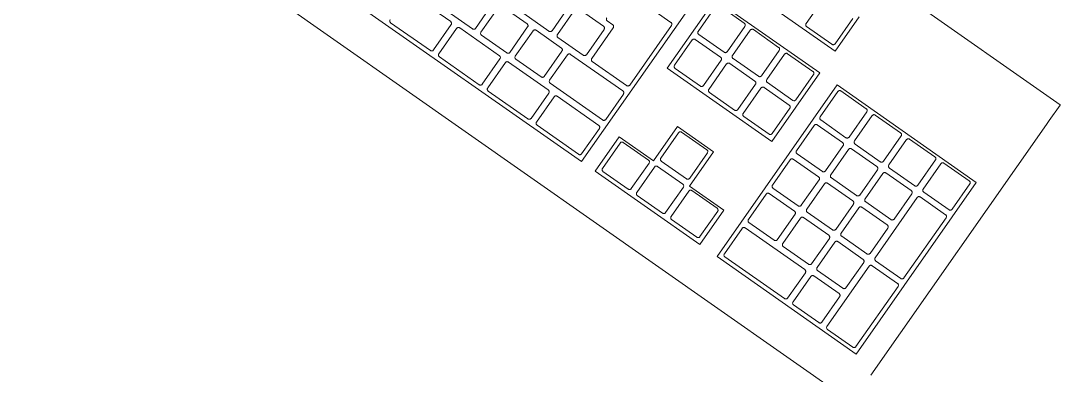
# Model space of a CAD drawing. Header units: inches. Extents: x 1 to 4637, y -664 to 702.
# Drawn here: x 1358.02 to 1376.57, y -161.77 to -155.45 of the extents above; entities that cross this region are included whole.
import ezdxf

# ---------------------------------------------------------------- set-up
doc = ezdxf.new("R2010")
doc.units = ezdxf.units.IN
doc.header["$MEASUREMENT"] = 0
doc.layers.add('I-FURN', color=30, linetype='Continuous', lineweight=9)

# ---------------------------------------------------------------- blocks, each defined once
blk = doc.blocks.new('Desk - Group 1 - No Side Chairs-2319773-New Construction - Tel_Data_Elec Plan')
at = {"layer": 'I-FURN'}
for p, q in [((28.985, -12.511), (14.15, -2.123)), ((10.677, -7.082), (13.811, -2.607)), ((11.93, -6.048), (14.075, -2.984)), ((13.327, -4.19), (14.079, -3.116)), ((14.075, -2.984), (16.558, -4.723)), ((14.134, -3.107), (14.585, -3.423)), ((14.595, -3.478), (13.843, -4.552)), ((14.369, -4.007), (14.685, -3.554)), ((14.74, -3.545), (15.192, -3.861)), ((14.83, -4.378), (14.378, -4.062)), ((15.201, -3.916), (14.885, -4.368)), ((14.981, -4.436), (15.298, -3.984)), ((15.353, -3.974), (16.417, -4.719)), ((13.788, -4.561), (13.336, -4.245)), ((13.94, -4.619), (14.256, -4.167)), ((14.311, -4.158), (14.762, -4.474)), ((12.469, -5.416), (13.221, -4.342)), ((13.275, -4.332), (13.727, -4.648)), ((14.772, -4.529), (14.456, -4.981)), ((14.552, -5.048), (14.869, -4.596)), ((14.924, -4.587), (15.375, -4.903)), ((16.055, -5.236), (14.991, -4.491)), ((13.737, -4.703), (12.985, -5.777)), ((13.51, -5.232), (13.827, -4.78)), ((13.882, -4.77), (14.333, -5.086)), ((14.401, -4.99), (13.949, -4.674)), ((16.558, -4.723), (14.413, -7.787)), ((16.427, -4.774), (16.11, -5.226)), ((15.385, -4.958), (15.068, -5.41)), ((16.436, -5.55), (16.865, -4.938)), ((16.865, -4.938), (18.735, -6.247)), ((14.343, -5.141), (14.026, -5.593)), ((15.013, -5.419), (14.562, -5.103)), ((15.165, -5.478), (15.482, -5.025)), ((15.536, -5.016), (15.988, -5.332)), ((16.545, -5.531), (16.862, -5.079)), ((16.917, -5.069), (17.368, -5.385)), ((13.972, -5.603), (13.52, -5.287)), ((14.123, -5.661), (14.44, -5.209)), ((14.495, -5.199), (14.946, -5.515)), ((12.417, -5.558), (12.869, -5.874)), ((12.93, -5.787), (12.478, -5.471)), ((13.081, -5.845), (13.398, -5.393)), ((13.453, -5.383), (13.904, -5.699)), ((15.626, -5.849), (15.175, -5.532)), ((15.998, -5.387), (15.681, -5.839)), ((17.049, -5.979), (16.436, -5.55)), ((17.378, -5.44), (17.061, -5.892)), ((17.158, -5.96), (17.475, -5.508)), ((17.53, -5.498), (17.981, -5.814)), ((12.046, -6.02), (12.363, -5.567)), ((14.584, -6.032), (14.133, -5.716)), ((14.956, -5.57), (14.639, -6.023)), ((14.736, -6.09), (15.053, -5.638)), ((15.107, -5.628), (15.559, -5.945)), ((17.007, -5.902), (16.555, -5.586)), ((12.879, -5.929), (12.562, -6.381)), ((13.543, -6.216), (13.091, -5.9)), ((13.914, -5.754), (13.597, -6.206)), ((13.694, -6.274), (14.011, -5.822)), ((14.066, -5.812), (14.517, -6.128)), ((17.991, -5.869), (17.674, -6.321)), ((17.771, -6.389), (18.088, -5.937)), ((18.142, -5.927), (18.594, -6.243)), ((14.413, -7.787), (11.93, -6.048)), ((12.507, -6.391), (12.056, -6.074)), ((12.659, -6.449), (12.975, -5.996)), ((13.03, -5.987), (13.482, -6.303)), ((15.569, -5.999), (15.252, -6.452)), ((16.619, -6.592), (17.049, -5.979)), ((16.729, -6.573), (17.046, -6.121)), ((17.101, -6.111), (17.552, -6.427)), ((17.619, -6.331), (17.168, -6.015)), ((14.527, -6.183), (14.21, -6.635)), ((14.307, -6.703), (14.624, -6.251)), ((14.678, -6.241), (15.13, -6.557)), ((15.197, -6.461), (14.746, -6.145)), ((18.604, -6.298), (18.287, -6.75)), ((18.735, -6.247), (18.306, -6.86)), ((13.491, -6.358), (13.175, -6.81)), ((13.271, -6.878), (13.588, -6.426)), ((13.643, -6.416), (14.094, -6.732)), ((14.155, -6.645), (13.704, -6.329)), ((16.832, -9.48), (18.977, -6.417)), ((17.562, -6.482), (17.245, -6.934)), ((17.694, -6.431), (17.264, -7.044)), ((18.306, -6.86), (17.694, -6.431)), ((18.232, -6.76), (17.781, -6.444)), ((18.977, -6.417), (28.201, -12.875)), ((13.12, -6.82), (12.668, -6.504)), ((15.14, -6.612), (14.823, -7.064)), ((17.264, -7.044), (16.619, -6.592)), ((17.19, -6.944), (16.739, -6.628)), ((18.658, -7.01), (18.974, -6.558)), ((19.029, -6.548), (19.771, -7.068)), ((14.104, -6.787), (13.787, -7.239)), ((13.884, -7.307), (14.201, -6.855)), ((14.256, -6.845), (14.707, -7.161)), ((14.768, -7.074), (14.317, -6.758)), ((14.72, -8.001), (15.578, -6.776)), ((15.578, -6.776), (17.448, -8.086)), ((13.733, -7.249), (13.281, -6.933)), ((15.258, -7.369), (15.575, -6.917)), ((15.63, -6.907), (16.081, -7.223)), ((10.435, -7.428), (10.63, -7.15)), ((10.63, -7.15), (10.677, -7.082)), ((14.717, -7.216), (14.4, -7.668)), ((18.229, -7.623), (18.545, -7.171)), ((18.6, -7.161), (19.535, -7.816)), ((19.409, -7.584), (18.667, -7.065)), ((19.781, -7.122), (19.464, -7.575)), ((19.561, -7.642), (19.877, -7.19)), ((19.932, -7.18), (20.642, -7.677)), ((14.345, -7.678), (13.894, -7.362)), ((16.091, -7.278), (15.774, -7.73)), ((15.871, -7.798), (16.188, -7.346)), ((16.243, -7.336), (16.694, -7.653)), ((10.432, -7.432), (10.435, -7.428)), ((10.432, -7.432), (25.267, -17.82)), ((14.836, -7.973), (15.152, -7.521)), ((15.207, -7.511), (15.658, -7.827)), ((15.719, -7.74), (15.268, -7.424)), ((16.704, -7.707), (16.387, -8.16)), ((16.484, -8.227), (16.8, -7.775)), ((16.855, -7.765), (17.307, -8.082)), ((17.371, -8.848), (18.116, -7.783)), ((18.171, -7.774), (18.784, -8.203)), ((19.174, -8.332), (18.238, -7.678)), ((20.28, -8.194), (19.57, -7.697)), ((20.651, -7.732), (20.335, -8.184)), ((20.803, -7.79), (21.513, -8.287)), ((15.668, -7.882), (15.352, -8.334)), ((15.448, -8.402), (15.765, -7.95)), ((15.82, -7.94), (16.271, -8.256)), ((16.332, -8.169), (15.881, -7.853)), ((19.545, -7.871), (19.229, -8.323)), ((19.325, -8.391), (19.642, -7.938)), ((19.697, -7.929), (20.148, -8.245)), ((20.432, -8.252), (20.748, -7.8)), ((16.59, -9.311), (14.72, -8.001)), ((15.297, -8.344), (14.845, -8.028)), ((17.448, -8.086), (16.59, -9.311)), ((17.316, -8.136), (17, -8.589)), ((16.281, -8.311), (15.964, -8.763)), ((16.945, -8.598), (16.493, -8.282)), ((18.794, -8.258), (18.41, -8.806)), ((18.574, -8.778), (18.89, -8.325)), ((18.945, -8.316), (19.397, -8.632)), ((20.158, -8.3), (19.841, -8.752)), ((21.151, -8.804), (20.441, -8.307)), ((21.522, -8.342), (21.206, -8.794)), ((14.02, -9.001), (14.449, -8.388)), ((14.135, -8.973), (14.452, -8.521)), ((14.449, -8.388), (16.319, -9.698)), ((14.507, -8.511), (14.958, -8.827)), ((15.909, -8.773), (15.458, -8.457)), ((16.061, -8.831), (16.378, -8.379)), ((16.432, -8.369), (16.884, -8.685)), ((19.786, -8.762), (19.335, -8.445)), ((19.938, -8.82), (20.255, -8.367)), ((20.309, -8.358), (20.761, -8.674)), ((21.302, -8.862), (21.619, -8.41)), ((21.674, -8.4), (22.383, -8.897)), ((19.406, -8.687), (19.09, -9.139)), ((14.968, -8.882), (14.651, -9.334)), ((16.522, -9.202), (16.071, -8.886)), ((16.894, -8.74), (16.577, -9.192)), ((18.154, -9.445), (17.38, -8.903)), ((18.419, -8.861), (18.516, -8.928)), ((19.035, -9.148), (18.583, -8.832)), ((19.186, -9.207), (19.503, -8.754)), ((19.558, -8.745), (20.009, -9.061)), ((20.399, -9.191), (19.948, -8.874)), ((20.771, -8.729), (20.454, -9.181)), ((20.551, -9.249), (20.867, -8.796)), ((20.922, -8.787), (21.374, -9.103)), ((22.022, -9.413), (21.312, -8.917))]:
    blk.add_line(p, q, dxfattribs=at)
for points in [[(14.079, -3.116), (14.081, -3.113), (14.087, -3.107), (14.098, -3.101), (14.11, -3.099), (14.123, -3.101), (14.13, -3.104), (14.134, -3.107)], [(14.685, -3.554), (14.688, -3.551), (14.693, -3.545), (14.704, -3.539), (14.717, -3.537), (14.729, -3.539), (14.737, -3.542), (14.74, -3.545)], [(15.298, -3.984), (15.3, -3.98), (15.306, -3.974), (15.317, -3.968), (15.329, -3.966), (15.342, -3.968), (15.349, -3.971), (15.353, -3.974)], [(14.256, -4.167), (14.259, -4.164), (14.264, -4.158), (14.275, -4.152), (14.288, -4.15), (14.3, -4.152), (14.308, -4.155), (14.311, -4.158)], [(13.221, -4.342), (13.223, -4.339), (13.229, -4.333), (13.24, -4.327), (13.252, -4.325), (13.265, -4.326), (13.272, -4.33), (13.275, -4.332)], [(14.885, -4.368), (14.882, -4.371), (14.876, -4.377), (14.865, -4.383), (14.853, -4.385), (14.841, -4.384), (14.833, -4.38), (14.83, -4.378)], [(13.843, -4.552), (13.84, -4.555), (13.835, -4.561), (13.824, -4.567), (13.811, -4.569), (13.799, -4.567), (13.791, -4.564), (13.788, -4.561)], [(14.869, -4.596), (14.871, -4.593), (14.877, -4.587), (14.888, -4.581), (14.9, -4.579), (14.913, -4.581), (14.92, -4.584), (14.924, -4.587)], [(13.827, -4.78), (13.829, -4.777), (13.835, -4.771), (13.846, -4.765), (13.859, -4.763), (13.871, -4.764), (13.879, -4.768), (13.882, -4.77)], [(14.456, -4.981), (14.453, -4.984), (14.447, -4.99), (14.436, -4.996), (14.424, -4.998), (14.412, -4.996), (14.404, -4.993), (14.401, -4.99)], [(15.482, -5.025), (15.484, -5.022), (15.49, -5.016), (15.501, -5.01), (15.513, -5.008), (15.526, -5.01), (15.533, -5.013), (15.536, -5.016)], [(14.44, -5.209), (14.442, -5.206), (14.448, -5.2), (14.459, -5.194), (14.471, -5.192), (14.484, -5.193), (14.491, -5.197), (14.495, -5.199)], [(16.862, -5.079), (16.864, -5.075), (16.87, -5.069), (16.881, -5.063), (16.894, -5.061), (16.906, -5.063), (16.914, -5.067), (16.917, -5.069)], [(13.398, -5.393), (13.4, -5.389), (13.406, -5.383), (13.417, -5.378), (13.429, -5.375), (13.442, -5.377), (13.449, -5.381), (13.453, -5.383)], [(16.11, -5.226), (16.108, -5.229), (16.102, -5.235), (16.091, -5.241), (16.079, -5.244), (16.066, -5.242), (16.059, -5.238), (16.055, -5.236)], [(12.363, -5.567), (12.365, -5.564), (12.371, -5.558), (12.382, -5.552), (12.394, -5.55), (12.406, -5.552), (12.414, -5.555), (12.417, -5.558)], [(15.068, -5.41), (15.066, -5.413), (15.06, -5.419), (15.049, -5.425), (15.037, -5.427), (15.024, -5.425), (15.017, -5.422), (15.013, -5.419)], [(17.475, -5.508), (17.477, -5.504), (17.483, -5.498), (17.494, -5.493), (17.506, -5.49), (17.519, -5.492), (17.526, -5.496), (17.53, -5.498)], [(14.026, -5.593), (14.024, -5.597), (14.018, -5.603), (14.007, -5.609), (13.995, -5.611), (13.983, -5.609), (13.975, -5.606), (13.972, -5.603)], [(15.053, -5.638), (15.055, -5.635), (15.061, -5.629), (15.072, -5.623), (15.084, -5.621), (15.097, -5.622), (15.104, -5.626), (15.107, -5.628)], [(12.985, -5.777), (12.982, -5.781), (12.977, -5.786), (12.966, -5.792), (12.953, -5.795), (12.941, -5.793), (12.933, -5.789), (12.93, -5.787)], [(14.011, -5.822), (14.013, -5.818), (14.019, -5.812), (14.03, -5.807), (14.042, -5.804), (14.055, -5.806), (14.062, -5.81), (14.066, -5.812)], [(15.681, -5.839), (15.679, -5.842), (15.673, -5.848), (15.662, -5.854), (15.65, -5.856), (15.637, -5.855), (15.63, -5.851), (15.626, -5.849)], [(17.061, -5.892), (17.059, -5.896), (17.053, -5.902), (17.042, -5.907), (17.03, -5.91), (17.018, -5.908), (17.01, -5.904), (17.007, -5.902)], [(18.088, -5.937), (18.09, -5.933), (18.096, -5.927), (18.107, -5.922), (18.119, -5.919), (18.132, -5.921), (18.139, -5.925), (18.142, -5.927)], [(12.975, -5.996), (12.978, -5.993), (12.983, -5.987), (12.994, -5.981), (13.007, -5.979), (13.019, -5.981), (13.027, -5.984), (13.03, -5.987)], [(14.639, -6.023), (14.637, -6.026), (14.631, -6.032), (14.62, -6.038), (14.608, -6.04), (14.595, -6.038), (14.588, -6.035), (14.584, -6.032)], [(17.046, -6.121), (17.048, -6.117), (17.054, -6.111), (17.065, -6.105), (17.077, -6.103), (17.09, -6.105), (17.097, -6.108), (17.101, -6.111)], [(13.597, -6.206), (13.595, -6.21), (13.589, -6.216), (13.578, -6.221), (13.566, -6.224), (13.554, -6.222), (13.546, -6.218), (13.543, -6.216)], [(14.624, -6.251), (14.626, -6.247), (14.632, -6.241), (14.643, -6.236), (14.655, -6.233), (14.667, -6.235), (14.675, -6.239), (14.678, -6.241)], [(12.562, -6.381), (12.56, -6.384), (12.554, -6.39), (12.543, -6.396), (12.531, -6.398), (12.518, -6.397), (12.51, -6.393), (12.507, -6.391)], [(13.588, -6.426), (13.59, -6.422), (13.596, -6.416), (13.607, -6.41), (13.619, -6.408), (13.632, -6.41), (13.639, -6.413), (13.643, -6.416)], [(15.252, -6.452), (15.25, -6.455), (15.244, -6.461), (15.233, -6.467), (15.221, -6.469), (15.208, -6.467), (15.201, -6.464), (15.197, -6.461)], [(17.674, -6.321), (17.672, -6.325), (17.666, -6.331), (17.655, -6.337), (17.643, -6.339), (17.63, -6.337), (17.623, -6.333), (17.619, -6.331)], [(14.21, -6.635), (14.208, -6.639), (14.202, -6.645), (14.191, -6.65), (14.179, -6.653), (14.166, -6.651), (14.159, -6.647), (14.155, -6.645)], [(18.974, -6.558), (18.977, -6.554), (18.983, -6.548), (18.994, -6.543), (19.006, -6.54), (19.018, -6.542), (19.026, -6.546), (19.029, -6.548)], [(13.175, -6.81), (13.172, -6.813), (13.167, -6.819), (13.156, -6.825), (13.143, -6.827), (13.131, -6.826), (13.123, -6.822), (13.12, -6.82)], [(14.201, -6.855), (14.203, -6.851), (14.209, -6.845), (14.22, -6.839), (14.232, -6.837), (14.245, -6.839), (14.252, -6.843), (14.256, -6.845)], [(18.287, -6.75), (18.285, -6.754), (18.279, -6.76), (18.268, -6.766), (18.255, -6.768), (18.243, -6.766), (18.235, -6.762), (18.232, -6.76)], [(15.575, -6.917), (15.577, -6.914), (15.583, -6.908), (15.594, -6.902), (15.606, -6.9), (15.619, -6.901), (15.626, -6.905), (15.63, -6.907)], [(17.245, -6.934), (17.243, -6.937), (17.237, -6.943), (17.226, -6.949), (17.214, -6.951), (17.201, -6.95), (17.194, -6.946), (17.19, -6.944)], [(14.823, -7.064), (14.821, -7.068), (14.815, -7.074), (14.804, -7.08), (14.792, -7.082), (14.779, -7.08), (14.771, -7.076), (14.768, -7.074)], [(18.545, -7.171), (18.548, -7.167), (18.554, -7.161), (18.565, -7.155), (18.577, -7.153), (18.589, -7.155), (18.597, -7.159), (18.6, -7.161)], [(19.877, -7.19), (19.88, -7.187), (19.886, -7.181), (19.897, -7.175), (19.909, -7.173), (19.921, -7.174), (19.929, -7.178), (19.932, -7.18)], [(13.787, -7.239), (13.785, -7.242), (13.779, -7.248), (13.768, -7.254), (13.756, -7.257), (13.744, -7.255), (13.736, -7.251), (13.733, -7.249)], [(16.188, -7.346), (16.19, -7.343), (16.196, -7.337), (16.207, -7.331), (16.219, -7.329), (16.232, -7.33), (16.239, -7.334), (16.243, -7.336)], [(15.152, -7.521), (15.154, -7.517), (15.16, -7.511), (15.171, -7.506), (15.183, -7.503), (15.196, -7.505), (15.204, -7.509), (15.207, -7.511)], [(19.464, -7.575), (19.462, -7.578), (19.456, -7.584), (19.445, -7.59), (19.433, -7.592), (19.42, -7.59), (19.413, -7.587), (19.409, -7.584)], [(14.4, -7.668), (14.398, -7.671), (14.392, -7.677), (14.381, -7.683), (14.369, -7.686), (14.356, -7.684), (14.349, -7.68), (14.345, -7.678)], [(15.774, -7.73), (15.772, -7.734), (15.766, -7.74), (15.755, -7.746), (15.743, -7.748), (15.73, -7.746), (15.723, -7.743), (15.719, -7.74)], [(16.8, -7.775), (16.803, -7.772), (16.809, -7.766), (16.82, -7.76), (16.832, -7.758), (16.844, -7.759), (16.852, -7.763), (16.855, -7.765)], [(18.116, -7.783), (18.119, -7.78), (18.124, -7.774), (18.135, -7.768), (18.148, -7.766), (18.16, -7.768), (18.168, -7.771), (18.171, -7.774)], [(20.748, -7.8), (20.751, -7.796), (20.756, -7.79), (20.767, -7.785), (20.78, -7.782), (20.792, -7.784), (20.8, -7.788), (20.803, -7.79)], [(15.765, -7.95), (15.767, -7.946), (15.773, -7.941), (15.784, -7.935), (15.796, -7.932), (15.809, -7.934), (15.816, -7.938), (15.82, -7.94)], [(19.642, -7.938), (19.644, -7.935), (19.65, -7.929), (19.661, -7.923), (19.673, -7.921), (19.686, -7.923), (19.693, -7.926), (19.697, -7.929)], [(16.387, -8.16), (16.385, -8.163), (16.379, -8.169), (16.368, -8.175), (16.356, -8.177), (16.343, -8.175), (16.336, -8.172), (16.332, -8.169)], [(15.352, -8.334), (15.349, -8.338), (15.343, -8.344), (15.333, -8.349), (15.32, -8.352), (15.308, -8.35), (15.3, -8.346), (15.297, -8.344)], [(18.89, -8.325), (18.893, -8.322), (18.898, -8.316), (18.91, -8.31), (18.922, -8.308), (18.934, -8.31), (18.942, -8.313), (18.945, -8.316)], [(19.229, -8.323), (19.226, -8.326), (19.22, -8.332), (19.209, -8.338), (19.197, -8.34), (19.185, -8.339), (19.177, -8.335), (19.174, -8.332)], [(20.335, -8.184), (20.332, -8.188), (20.327, -8.194), (20.316, -8.2), (20.303, -8.202), (20.291, -8.2), (20.283, -8.196), (20.28, -8.194)], [(14.452, -8.521), (14.454, -8.517), (14.46, -8.511), (14.471, -8.505), (14.483, -8.503), (14.496, -8.505), (14.504, -8.508), (14.507, -8.511)], [(16.378, -8.379), (16.38, -8.376), (16.386, -8.37), (16.397, -8.364), (16.409, -8.361), (16.421, -8.363), (16.429, -8.367), (16.432, -8.369)], [(20.255, -8.367), (20.257, -8.364), (20.263, -8.358), (20.274, -8.352), (20.286, -8.35), (20.299, -8.352), (20.306, -8.355), (20.309, -8.358)], [(21.619, -8.41), (21.621, -8.406), (21.627, -8.4), (21.638, -8.394), (21.651, -8.392), (21.663, -8.394), (21.67, -8.398), (21.674, -8.4)], [(17, -8.589), (16.997, -8.592), (16.992, -8.598), (16.981, -8.604), (16.968, -8.606), (16.956, -8.604), (16.948, -8.601), (16.945, -8.598)], [(15.964, -8.763), (15.962, -8.767), (15.956, -8.773), (15.945, -8.778), (15.933, -8.781), (15.92, -8.779), (15.913, -8.775), (15.909, -8.773)], [(18.41, -8.806), (18.407, -8.809), (18.404, -8.817), (18.402, -8.829), (18.404, -8.841), (18.41, -8.852), (18.416, -8.858), (18.419, -8.861)], [(19.503, -8.754), (19.505, -8.751), (19.511, -8.745), (19.522, -8.739), (19.535, -8.737), (19.547, -8.739), (19.555, -8.742), (19.558, -8.745)], [(19.841, -8.752), (19.839, -8.755), (19.833, -8.761), (19.822, -8.767), (19.81, -8.769), (19.797, -8.768), (19.79, -8.764), (19.786, -8.762)], [(20.867, -8.796), (20.87, -8.793), (20.876, -8.787), (20.887, -8.781), (20.899, -8.779), (20.911, -8.781), (20.919, -8.784), (20.922, -8.787)], [(21.206, -8.794), (21.203, -8.797), (21.197, -8.803), (21.186, -8.809), (21.174, -8.811), (21.162, -8.81), (21.154, -8.806), (21.151, -8.804)]]:
    blk.add_open_spline(points, degree=3, dxfattribs=at)
for points, knots in [([(14.585, -3.423), (14.588, -3.425), (14.594, -3.431), (14.601, -3.444), (14.603, -3.461), (14.598, -3.473), (14.595, -3.478)], [0, 0, 0, 0, 0.2, 0.4, 0.7, 1, 1, 1, 1]), ([(15.192, -3.861), (15.195, -3.863), (15.201, -3.869), (15.208, -3.882), (15.209, -3.899), (15.205, -3.911), (15.201, -3.916)], [0, 0, 0, 0, 0.2, 0.4, 0.7, 1, 1, 1, 1]), ([(14.378, -4.062), (14.375, -4.059), (14.369, -4.053), (14.362, -4.04), (14.36, -4.024), (14.365, -4.012), (14.369, -4.007)], [0, 0, 0, 0, 0.2, 0.4, 0.7, 1, 1, 1, 1]), ([(13.336, -4.245), (13.333, -4.243), (13.327, -4.237), (13.32, -4.224), (13.319, -4.207), (13.323, -4.195), (13.327, -4.19)], [0, 0, 0, 0, 0.2, 0.4, 0.7, 1, 1, 1, 1]), ([(14.991, -4.491), (14.988, -4.488), (14.982, -4.482), (14.975, -4.469), (14.973, -4.453), (14.978, -4.441), (14.981, -4.436)], [0, 0, 0, 0, 0.2, 0.4, 0.7, 1, 1, 1, 1]), ([(13.949, -4.674), (13.946, -4.672), (13.94, -4.666), (13.933, -4.653), (13.931, -4.636), (13.936, -4.624), (13.94, -4.619)], [0, 0, 0, 0, 0.2, 0.4, 0.7, 1, 1, 1, 1]), ([(14.762, -4.474), (14.766, -4.476), (14.772, -4.482), (14.779, -4.495), (14.78, -4.512), (14.776, -4.523), (14.772, -4.529)], [0, 0, 0, 0, 0.2, 0.4, 0.7, 1, 1, 1, 1]), ([(13.727, -4.648), (13.73, -4.651), (13.736, -4.657), (13.743, -4.67), (13.745, -4.686), (13.74, -4.698), (13.737, -4.703)], [0, 0, 0, 0, 0.2, 0.4, 0.7, 1, 1, 1, 1]), ([(16.417, -4.719), (16.42, -4.721), (16.426, -4.727), (16.433, -4.74), (16.435, -4.757), (16.43, -4.769), (16.427, -4.774)], [0, 0, 0, 0, 0.2, 0.4, 0.7, 1, 1, 1, 1]), ([(15.375, -4.903), (15.379, -4.905), (15.385, -4.911), (15.391, -4.924), (15.393, -4.941), (15.388, -4.953), (15.385, -4.958)], [0, 0, 0, 0, 0.2, 0.4, 0.7, 1, 1, 1, 1]), ([(14.333, -5.086), (14.337, -5.089), (14.343, -5.095), (14.35, -5.108), (14.351, -5.124), (14.347, -5.136), (14.343, -5.141)], [0, 0, 0, 0, 0.2, 0.4, 0.7, 1, 1, 1, 1]), ([(14.562, -5.103), (14.559, -5.101), (14.553, -5.095), (14.546, -5.082), (14.544, -5.065), (14.549, -5.054), (14.552, -5.048)], [0, 0, 0, 0, 0.2, 0.4, 0.7, 1, 1, 1, 1]), ([(13.52, -5.287), (13.517, -5.285), (13.511, -5.279), (13.505, -5.269), (13.503, -5.258), (13.503, -5.246), (13.507, -5.237), (13.51, -5.232)], [0, 0, 0, 0, 0.2, 0.4, 0.55, 0.7, 1, 1, 1, 1]), ([(15.988, -5.332), (15.991, -5.334), (15.997, -5.34), (16.004, -5.353), (16.006, -5.37), (16.001, -5.382), (15.998, -5.387)], [0, 0, 0, 0, 0.2, 0.4, 0.7, 1, 1, 1, 1]), ([(12.478, -5.471), (12.475, -5.468), (12.469, -5.462), (12.463, -5.452), (12.461, -5.442), (12.462, -5.43), (12.465, -5.421), (12.469, -5.416)], [0, 0, 0, 0, 0.2, 0.4, 0.55, 0.7, 1, 1, 1, 1]), ([(14.946, -5.515), (14.95, -5.518), (14.956, -5.524), (14.962, -5.537), (14.964, -5.554), (14.959, -5.565), (14.956, -5.57)], [0, 0, 0, 0, 0.2, 0.4, 0.7, 1, 1, 1, 1]), ([(15.175, -5.532), (15.171, -5.53), (15.165, -5.524), (15.158, -5.511), (15.157, -5.494), (15.161, -5.483), (15.165, -5.478)], [0, 0, 0, 0, 0.2, 0.4, 0.7, 1, 1, 1, 1]), ([(16.555, -5.586), (16.552, -5.583), (16.546, -5.578), (16.539, -5.565), (16.537, -5.548), (16.542, -5.536), (16.545, -5.531)], [0, 0, 0, 0, 0.2, 0.4, 0.7, 1, 1, 1, 1]), ([(17.368, -5.385), (17.372, -5.388), (17.378, -5.393), (17.385, -5.406), (17.386, -5.423), (17.382, -5.435), (17.378, -5.44)], [0, 0, 0, 0, 0.2, 0.4, 0.7, 1, 1, 1, 1]), ([(13.904, -5.699), (13.908, -5.702), (13.914, -5.707), (13.919, -5.718), (13.921, -5.728), (13.921, -5.74), (13.918, -5.749), (13.914, -5.754)], [0, 0, 0, 0, 0.2, 0.4, 0.55, 0.7, 1, 1, 1, 1]), ([(14.133, -5.716), (14.129, -5.714), (14.123, -5.708), (14.118, -5.698), (14.116, -5.687), (14.116, -5.675), (14.12, -5.666), (14.123, -5.661)], [0, 0, 0, 0, 0.2, 0.4, 0.55, 0.7, 1, 1, 1, 1]), ([(12.869, -5.874), (12.872, -5.876), (12.878, -5.882), (12.884, -5.892), (12.886, -5.903), (12.886, -5.915), (12.882, -5.924), (12.879, -5.929)], [0, 0, 0, 0, 0.2, 0.4, 0.55, 0.7, 1, 1, 1, 1]), ([(13.091, -5.9), (13.088, -5.897), (13.082, -5.891), (13.076, -5.881), (13.074, -5.871), (13.074, -5.859), (13.078, -5.85), (13.081, -5.845)], [0, 0, 0, 0, 0.2, 0.4, 0.55, 0.7, 1, 1, 1, 1]), ([(17.981, -5.814), (17.985, -5.817), (17.991, -5.822), (17.997, -5.835), (17.999, -5.852), (17.994, -5.864), (17.991, -5.869)], [0, 0, 0, 0, 0.2, 0.4, 0.7, 1, 1, 1, 1]), ([(12.056, -6.074), (12.052, -6.072), (12.046, -6.066), (12.041, -6.056), (12.039, -6.046), (12.039, -6.033), (12.042, -6.025), (12.046, -6.02)], [0, 0, 0, 0, 0.2, 0.4, 0.55, 0.7, 1, 1, 1, 1]), ([(14.746, -6.145), (14.742, -6.143), (14.736, -6.137), (14.731, -6.127), (14.729, -6.117), (14.729, -6.104), (14.732, -6.095), (14.736, -6.09)], [0, 0, 0, 0, 0.2, 0.4, 0.55, 0.7, 1, 1, 1, 1]), ([(15.559, -5.945), (15.562, -5.947), (15.568, -5.953), (15.575, -5.966), (15.577, -5.983), (15.572, -5.994), (15.569, -5.999)], [0, 0, 0, 0, 0.2, 0.4, 0.7, 1, 1, 1, 1]), ([(17.168, -6.015), (17.164, -6.012), (17.158, -6.007), (17.152, -5.994), (17.15, -5.977), (17.155, -5.965), (17.158, -5.96)], [0, 0, 0, 0, 0.2, 0.4, 0.7, 1, 1, 1, 1]), ([(13.482, -6.303), (13.485, -6.305), (13.491, -6.311), (13.496, -6.321), (13.499, -6.332), (13.498, -6.344), (13.495, -6.353), (13.491, -6.358)], [0, 0, 0, 0, 0.2, 0.4, 0.55, 0.7, 1, 1, 1, 1]), ([(13.704, -6.329), (13.7, -6.326), (13.694, -6.321), (13.689, -6.31), (13.687, -6.3), (13.687, -6.288), (13.691, -6.279), (13.694, -6.274)], [0, 0, 0, 0, 0.2, 0.4, 0.55, 0.7, 1, 1, 1, 1]), ([(14.517, -6.128), (14.521, -6.131), (14.527, -6.136), (14.532, -6.147), (14.534, -6.157), (14.534, -6.169), (14.53, -6.178), (14.527, -6.183)], [0, 0, 0, 0, 0.2, 0.4, 0.55, 0.7, 1, 1, 1, 1]), ([(18.594, -6.243), (18.597, -6.246), (18.603, -6.251), (18.61, -6.264), (18.612, -6.281), (18.607, -6.293), (18.604, -6.298)], [0, 0, 0, 0, 0.2, 0.4, 0.7, 1, 1, 1, 1]), ([(12.668, -6.504), (12.665, -6.501), (12.659, -6.495), (12.653, -6.485), (12.651, -6.475), (12.652, -6.462), (12.655, -6.454), (12.659, -6.449)], [0, 0, 0, 0, 0.2, 0.4, 0.55, 0.7, 1, 1, 1, 1]), ([(17.552, -6.427), (17.555, -6.429), (17.562, -6.435), (17.568, -6.448), (17.57, -6.465), (17.565, -6.477), (17.562, -6.482)], [0, 0, 0, 0, 0.2, 0.4, 0.7, 1, 1, 1, 1]), ([(17.781, -6.444), (17.777, -6.442), (17.771, -6.436), (17.764, -6.423), (17.763, -6.406), (17.767, -6.394), (17.771, -6.389)], [0, 0, 0, 0, 0.2, 0.4, 0.7, 1, 1, 1, 1]), ([(15.13, -6.557), (15.133, -6.56), (15.139, -6.566), (15.145, -6.576), (15.147, -6.586), (15.147, -6.598), (15.143, -6.607), (15.14, -6.612)], [0, 0, 0, 0, 0.2, 0.4, 0.55, 0.7, 1, 1, 1, 1]), ([(16.739, -6.628), (16.735, -6.625), (16.729, -6.619), (16.723, -6.606), (16.721, -6.59), (16.726, -6.578), (16.729, -6.573)], [0, 0, 0, 0, 0.2, 0.4, 0.7, 1, 1, 1, 1]), ([(14.094, -6.732), (14.098, -6.734), (14.104, -6.74), (14.109, -6.751), (14.111, -6.761), (14.111, -6.773), (14.108, -6.782), (14.104, -6.787)], [0, 0, 0, 0, 0.2, 0.4, 0.55, 0.7, 1, 1, 1, 1]), ([(14.317, -6.758), (14.313, -6.755), (14.307, -6.75), (14.302, -6.739), (14.3, -6.729), (14.3, -6.717), (14.303, -6.708), (14.307, -6.703)], [0, 0, 0, 0, 0.2, 0.4, 0.55, 0.7, 1, 1, 1, 1]), ([(13.281, -6.933), (13.278, -6.93), (13.272, -6.924), (13.266, -6.914), (13.264, -6.904), (13.264, -6.891), (13.268, -6.883), (13.271, -6.878)], [0, 0, 0, 0, 0.2, 0.4, 0.55, 0.7, 1, 1, 1, 1]), ([(18.667, -7.065), (18.664, -7.063), (18.658, -7.057), (18.651, -7.044), (18.65, -7.027), (18.654, -7.015), (18.658, -7.01)], [0, 0, 0, 0, 0.2, 0.4, 0.7, 1, 1, 1, 1]), ([(14.707, -7.161), (14.711, -7.163), (14.717, -7.169), (14.722, -7.18), (14.724, -7.19), (14.724, -7.202), (14.72, -7.211), (14.717, -7.216)], [0, 0, 0, 0, 0.2, 0.4, 0.55, 0.7, 1, 1, 1, 1]), ([(16.081, -7.223), (16.085, -7.226), (16.091, -7.232), (16.096, -7.242), (16.098, -7.252), (16.098, -7.264), (16.094, -7.273), (16.091, -7.278)], [0, 0, 0, 0, 0.2, 0.4, 0.55, 0.7, 1, 1, 1, 1]), ([(19.771, -7.068), (19.774, -7.07), (19.78, -7.076), (19.787, -7.089), (19.789, -7.105), (19.784, -7.117), (19.781, -7.122)], [0, 0, 0, 0, 0.2, 0.4, 0.7, 1, 1, 1, 1]), ([(13.894, -7.362), (13.89, -7.359), (13.884, -7.353), (13.879, -7.343), (13.877, -7.333), (13.877, -7.321), (13.881, -7.312), (13.884, -7.307)], [0, 0, 0, 0, 0.2, 0.4, 0.55, 0.7, 1, 1, 1, 1]), ([(15.268, -7.424), (15.265, -7.422), (15.258, -7.416), (15.253, -7.406), (15.251, -7.395), (15.251, -7.383), (15.255, -7.374), (15.258, -7.369)], [0, 0, 0, 0, 0.2, 0.4, 0.55, 0.7, 1, 1, 1, 1]), ([(16.694, -7.653), (16.697, -7.655), (16.703, -7.661), (16.709, -7.671), (16.711, -7.681), (16.711, -7.694), (16.707, -7.702), (16.704, -7.707)], [0, 0, 0, 0, 0.2, 0.4, 0.55, 0.7, 1, 1, 1, 1]), ([(18.238, -7.678), (18.235, -7.675), (18.229, -7.669), (18.222, -7.656), (18.221, -7.64), (18.225, -7.628), (18.229, -7.623)], [0, 0, 0, 0, 0.2, 0.4, 0.7, 1, 1, 1, 1]), ([(19.57, -7.697), (19.567, -7.695), (19.561, -7.689), (19.554, -7.676), (19.553, -7.659), (19.557, -7.647), (19.561, -7.642)], [0, 0, 0, 0, 0.2, 0.4, 0.7, 1, 1, 1, 1]), ([(20.642, -7.677), (20.645, -7.68), (20.651, -7.685), (20.658, -7.698), (20.66, -7.715), (20.655, -7.727), (20.651, -7.732)], [0, 0, 0, 0, 0.2, 0.4, 0.7, 1, 1, 1, 1]), ([(14.845, -8.028), (14.842, -8.025), (14.836, -8.019), (14.83, -8.009), (14.828, -7.999), (14.829, -7.987), (14.832, -7.978), (14.836, -7.973)], [0, 0, 0, 0, 0.2, 0.4, 0.55, 0.7, 1, 1, 1, 1]), ([(15.658, -7.827), (15.662, -7.83), (15.668, -7.836), (15.673, -7.846), (15.675, -7.856), (15.675, -7.868), (15.672, -7.877), (15.668, -7.882)], [0, 0, 0, 0, 0.2, 0.4, 0.55, 0.7, 1, 1, 1, 1]), ([(15.881, -7.853), (15.877, -7.851), (15.871, -7.845), (15.866, -7.835), (15.864, -7.824), (15.864, -7.812), (15.868, -7.803), (15.871, -7.798)], [0, 0, 0, 0, 0.2, 0.4, 0.55, 0.7, 1, 1, 1, 1]), ([(19.535, -7.816), (19.539, -7.818), (19.545, -7.824), (19.552, -7.837), (19.553, -7.854), (19.549, -7.866), (19.545, -7.871)], [0, 0, 0, 0, 0.2, 0.4, 0.7, 1, 1, 1, 1]), ([(17.307, -8.082), (17.31, -8.084), (17.316, -8.09), (17.322, -8.1), (17.324, -8.11), (17.323, -8.123), (17.32, -8.131), (17.316, -8.136)], [0, 0, 0, 0, 0.2, 0.4, 0.55, 0.7, 1, 1, 1, 1]), ([(16.271, -8.256), (16.275, -8.259), (16.281, -8.265), (16.286, -8.275), (16.288, -8.285), (16.288, -8.297), (16.284, -8.306), (16.281, -8.311)], [0, 0, 0, 0, 0.2, 0.4, 0.55, 0.7, 1, 1, 1, 1]), ([(16.493, -8.282), (16.49, -8.28), (16.484, -8.274), (16.479, -8.264), (16.476, -8.253), (16.477, -8.241), (16.48, -8.232), (16.484, -8.227)], [0, 0, 0, 0, 0.2, 0.4, 0.55, 0.7, 1, 1, 1, 1]), ([(18.784, -8.203), (18.787, -8.205), (18.793, -8.211), (18.8, -8.224), (18.802, -8.241), (18.797, -8.253), (18.794, -8.258)], [0, 0, 0, 0, 0.2, 0.4, 0.7, 1, 1, 1, 1]), ([(20.148, -8.245), (20.152, -8.247), (20.158, -8.253), (20.165, -8.266), (20.166, -8.283), (20.161, -8.295), (20.158, -8.3)], [0, 0, 0, 0, 0.2, 0.4, 0.7, 1, 1, 1, 1]), ([(20.441, -8.307), (20.438, -8.304), (20.432, -8.299), (20.425, -8.286), (20.423, -8.269), (20.428, -8.257), (20.432, -8.252)], [0, 0, 0, 0, 0.2, 0.4, 0.7, 1, 1, 1, 1]), ([(21.513, -8.287), (21.516, -8.289), (21.522, -8.295), (21.529, -8.308), (21.53, -8.325), (21.526, -8.337), (21.522, -8.342)], [0, 0, 0, 0, 0.2, 0.4, 0.7, 1, 1, 1, 1]), ([(15.458, -8.457), (15.454, -8.454), (15.448, -8.449), (15.443, -8.438), (15.441, -8.428), (15.441, -8.416), (15.445, -8.407), (15.448, -8.402)], [0, 0, 0, 0, 0.2, 0.4, 0.55, 0.7, 1, 1, 1, 1]), ([(19.335, -8.445), (19.332, -8.443), (19.326, -8.437), (19.319, -8.424), (19.317, -8.407), (19.322, -8.396), (19.325, -8.391)], [0, 0, 0, 0, 0.2, 0.4, 0.7, 1, 1, 1, 1]), ([(16.884, -8.685), (16.887, -8.688), (16.893, -8.694), (16.899, -8.704), (16.901, -8.714), (16.901, -8.726), (16.897, -8.735), (16.894, -8.74)], [0, 0, 0, 0, 0.2, 0.4, 0.55, 0.7, 1, 1, 1, 1]), ([(19.397, -8.632), (19.4, -8.634), (19.406, -8.64), (19.413, -8.653), (19.415, -8.67), (19.41, -8.682), (19.406, -8.687)], [0, 0, 0, 0, 0.2, 0.4, 0.7, 1, 1, 1, 1]), ([(20.761, -8.674), (20.764, -8.676), (20.77, -8.682), (20.777, -8.695), (20.779, -8.712), (20.774, -8.724), (20.771, -8.729)], [0, 0, 0, 0, 0.2, 0.4, 0.7, 1, 1, 1, 1]), ([(14.958, -8.827), (14.962, -8.829), (14.968, -8.835), (14.973, -8.846), (14.975, -8.856), (14.975, -8.868), (14.972, -8.877), (14.968, -8.882)], [0, 0, 0, 0, 0.2, 0.4, 0.55, 0.7, 1, 1, 1, 1]), ([(16.071, -8.886), (16.067, -8.884), (16.061, -8.878), (16.056, -8.867), (16.054, -8.857), (16.054, -8.845), (16.058, -8.836), (16.061, -8.831)], [0, 0, 0, 0, 0.2, 0.4, 0.55, 0.7, 1, 1, 1, 1]), ([(17.38, -8.903), (17.377, -8.901), (17.371, -8.895), (17.365, -8.885), (17.363, -8.874), (17.364, -8.862), (17.367, -8.853), (17.371, -8.848)], [0, 0, 0, 0, 0.2, 0.4, 0.55, 0.7, 1, 1, 1, 1]), ([(18.583, -8.832), (18.58, -8.83), (18.574, -8.824), (18.569, -8.814), (18.566, -8.804), (18.567, -8.791), (18.57, -8.783), (18.574, -8.778)], [0, 0, 0, 0, 0.2, 0.4, 0.55, 0.7, 1, 1, 1, 1]), ([(19.948, -8.874), (19.944, -8.872), (19.938, -8.866), (19.931, -8.853), (19.93, -8.836), (19.934, -8.825), (19.938, -8.82)], [0, 0, 0, 0, 0.2, 0.4, 0.7, 1, 1, 1, 1]), ([(21.312, -8.917), (21.309, -8.914), (21.303, -8.908), (21.296, -8.895), (21.294, -8.879), (21.299, -8.867), (21.302, -8.862)], [0, 0, 0, 0, 0.2, 0.4, 0.7, 1, 1, 1, 1]), ([(22.383, -8.897), (22.387, -8.899), (22.393, -8.905), (22.4, -8.918), (22.401, -8.935), (22.397, -8.946), (22.393, -8.952)], [0, 0, 0, 0, 0.2, 0.4, 0.7, 1, 1, 1, 1]), ([(18.516, -8.928), (18.52, -8.931), (18.526, -8.937), (18.531, -8.947), (18.533, -8.957), (18.533, -8.969), (18.529, -8.978), (18.526, -8.983)], [0, 0, 0, 0, 0.2, 0.4, 0.55, 0.7, 1, 1, 1, 1])]:
    blk.add_open_spline(points, degree=3, knots=knots, dxfattribs=at)

msp = doc.modelspace()

# ---------------------------------------------------------------- block references
at = {"layer": 'I-FURN', "rotation": 180}
msp.add_blockref('Desk - Group 1 - No Side Chairs-2319773-New Construction - Tel_Data_Elec Plan', (1387.001, -164.376), dxfattribs=at)

doc.saveas('drawing.dxf')
